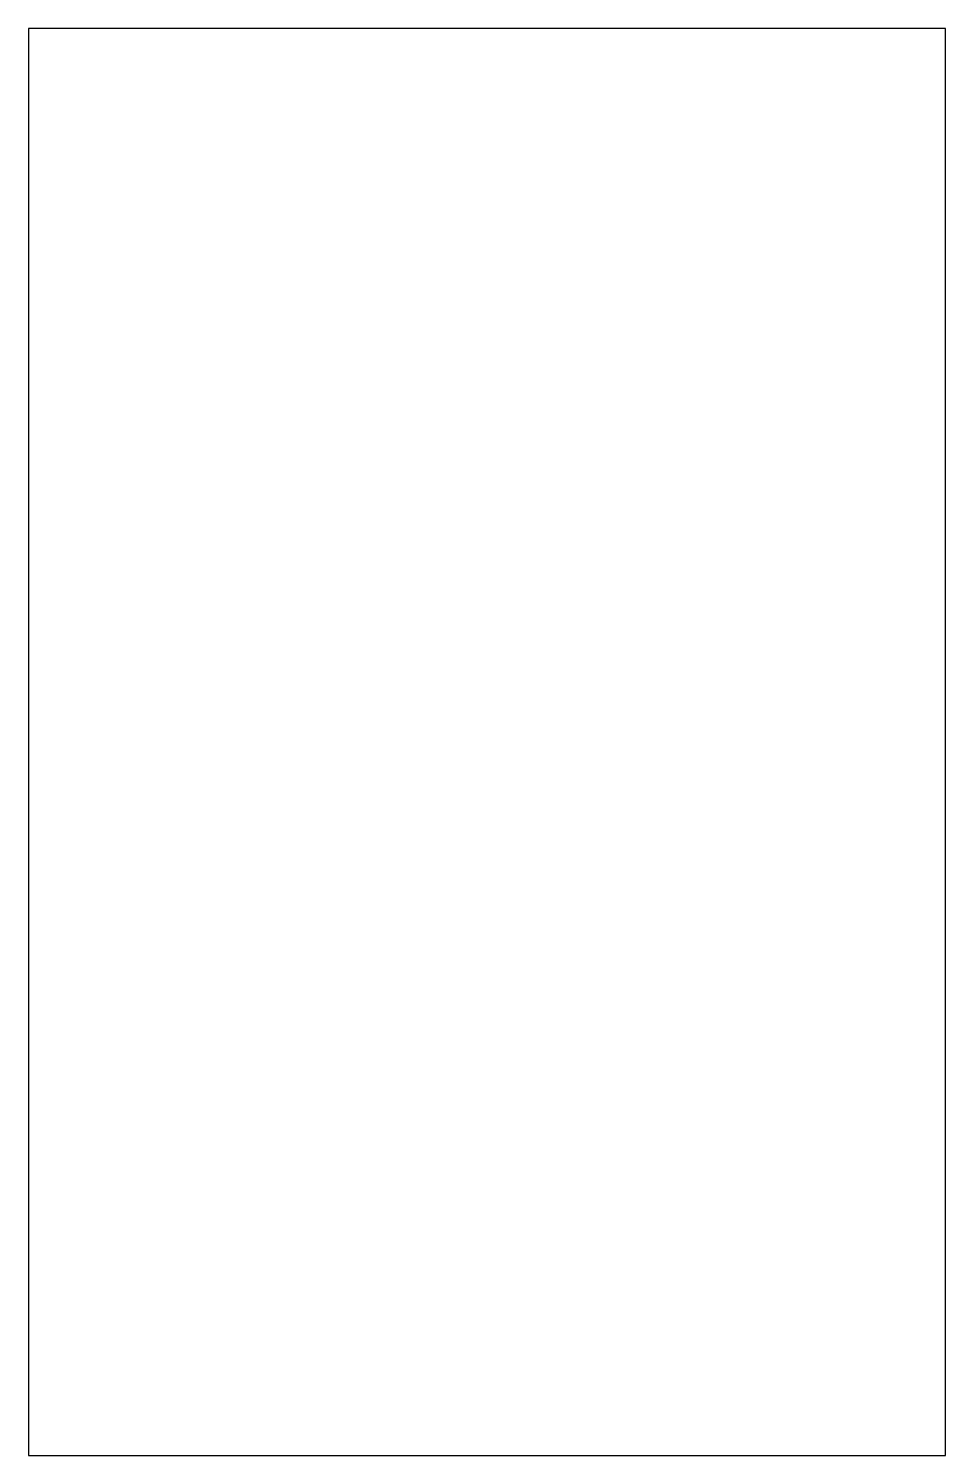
# Model space of a CAD drawing. Header units: inches. Extents: x 3.57 to 7.86, y -3.32 to 3.36.
import ezdxf

# ---------------------------------------------------------------- set-up
doc = ezdxf.new("R2010")
doc.units = ezdxf.units.IN
doc.layers.get('0').update_dxf_attribs({"linetype": 'CONTINUOUS'})

msp = doc.modelspace()

# ---------------------------------------------------------------- linework, layer by layer
msp.add_lwpolyline([(3.5731, -3.3231), (7.8644, -3.3231), (7.8644, 3.3575), (3.5731, 3.3575)], close=True)

doc.saveas('drawing.dxf')
